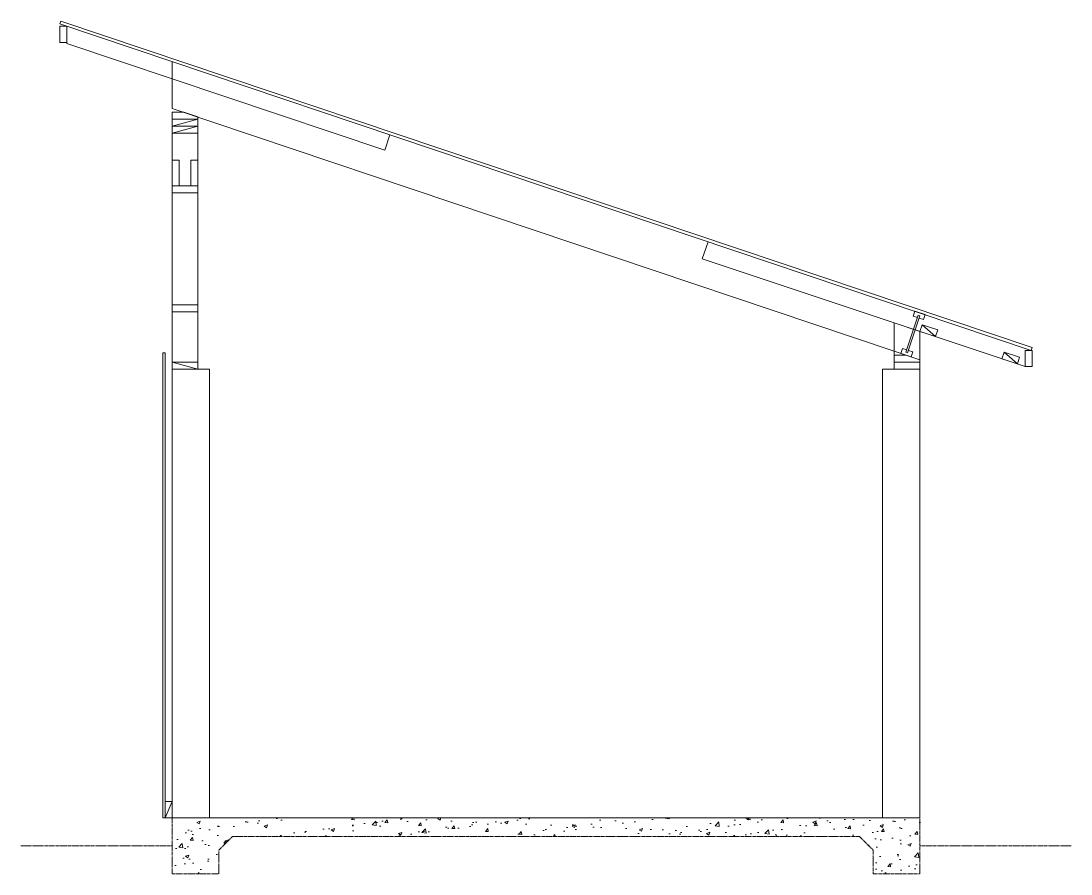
# Model space of a CAD drawing. Header units: inches. Extents: x -3905 to 10892, y 1064 to 9590.
# Drawn here: x 1272.6 to 1497.2, y 4090.2 to 4272.7 of the extents above; entities that cross this region are included whole.
import ezdxf

# ---------------------------------------------------------------- set-up
doc = ezdxf.new("R2010")
doc.units = ezdxf.units.IN
doc.header["$MEASUREMENT"] = 0
doc.linetypes.add('MYDIVIDE', pattern=[0.9375, 0.75, -0.0625, 0, -0.0625, 0, -0.0625])
doc.layers.add('SECTIONS', color=70, linetype='Continuous', lineweight=0)

# ---------------------------------------------------------------- blocks, each defined once
blk = doc.blocks.new('*U31')
at = {"color": 0}
for p, q in [((0.96875, 0.5625), (0.96875, 8.9375)), ((1.34375, 8.9375), (0.96875, 8.9375)), ((1.34375, 0.5625), (1.34375, 8.9375)), ((1.34375, 0.5625), (0.96875, 0.5625))]:
    blk.add_line(p, q, dxfattribs=at)
for points in [[(1.34375, 8.375), (2.3125, 8.375), (2.3125, 9.5), (0, 9.5), (0, 8.375), (0.96875, 8.375)], [(1.34375, 1.125), (2.3125, 1.125), (2.3125, 0), (0, 0), (0, 1.125), (0.96875, 1.125)]]:
    blk.add_lwpolyline(points, dxfattribs=at)
blk = doc.blocks.new('*U461')
at = {"color": 0, "lineweight": 0}
blk.add_line((0, 0), (5.5, 1.5), dxfattribs=at)
blk.add_lwpolyline([(0, 0), (5.5, 0), (5.5, 1.5), (0, 1.5)], close=True, dxfattribs=at)
blk = doc.blocks.new('*U462')
at = {"color": 0, "lineweight": 0}
blk.add_line((0, 0), (3.5, 1.5), dxfattribs=at)
blk.add_lwpolyline([(0, 0), (3.5, 0), (3.5, 1.5), (0, 1.5)], close=True, dxfattribs=at)

msp = doc.modelspace()

# ---------------------------------------------------------------- hatches: boundary and pattern name
at = {"layer": 'SECTIONS', "linetype": 'MYDIVIDE'}
h = msp.add_hatch(dxfattribs=at)
h.set_pattern_fill('AR-CONC', color=256)
h.set_pattern_definition([(50, (-1304.327, 4644.3), (7.172602, -0.627521), [0.75, -8.25]), (355, (-1304.327, 4644.3), (-1.387513, 7.521921), [0.6, -6.6]), (100.45144, (-1303.729, 4644.2476), (5.785088, 6.8944), [0.637402, -7.011421]), (46.1842, (-1304.327, 4646.3), (10.672413, -1.655193), [1.125, -12.375]), (96.63564, (-1303.437, 4646.162), (9.34662, 9.741186), [0.956103, -10.517138]), (351.18416, (-1304.327, 4646.3), (9.34662, 9.741186), [0.9, -9.9]), (21, (-1303.327, 4645.8), (5.96907, -4.026189), [0.75, -8.25]), (326, (-1303.327, 4645.8), (2.433153, 7.2515), [0.6, -6.6]), (71.45144, (-1302.829, 4645.4644), (8.402224, 3.225312), [0.637402, -7.011421]), (37.5, (-1304.3267, 4644.3), (0.1215986, 3.3289385), [0, -6.52, 0, -6.7, 0, -6.625]), (7.5, (-1304.3267, 4644.3), (2.6306954, 3.944117), [0, -3.82, 0, -6.37, 0, -2.525]), (327.5, (-1306.5567, 4644.3), (5.3382244, -0.2255487), [0, -2.5, 0, -7.8, 0, -10.35]), (317.5, (-1307.5567, 4644.3), (5.831862, 1.00105), [0, -3.25, 0, -5.18, 0, -7.35])])
h.paths.add_polyline_path([(1384.89042, 4102.21397), (1464.89042, 4102.21397), (1464.89042, 4090.21397), (1454.89042, 4090.21397), (1454.89042, 4095.3127), (1451.98915, 4098.21397), (1384.89042, 4098.21397)])
h.paths.add_polyline_path([(1304.89042, 4102.21397), (1384.89042, 4102.21397), (1384.89042, 4098.21397), (1317.79169, 4098.21397), (1314.89042, 4095.3127), (1314.89042, 4090.21397), (1304.89042, 4090.21397)])

# ---------------------------------------------------------------- linework, layer by layer
at = {"layer": 'SECTIONS'}
for p, q in [((1280.89042, 4272.0896), (1281.08962, 4272.682)), ((1280.89042, 4268.08521), (1280.89042, 4271.58521)), ((1280.89042, 4271.58521), (1282.39042, 4271.58521)), ((1282.39042, 4271.58521), (1282.39042, 4268.08521)), ((1282.39042, 4268.08521), (1280.89042, 4268.08521)), ((1282.39042, 4268.08521), (1282.39042, 4267.89264)), ((1350.38718, 4245.02835), (1351.50269, 4248.34583))]:
    msp.add_line(p, q, dxfattribs=at)
at = {"layer": 'SECTIONS', "linetype": 'Continuous'}
for p, q in [((1281.08962, 4272.682), (1488.89042, 4202.80782)), ((1280.89042, 4272.0896), (1488.69122, 4202.21542)), ((1282.39042, 4267.89264), (1350.38718, 4245.02835)), ((1304.89042, 4253.99677), (1304.89042, 4264.01946)), ((1304.89042, 4253.99677), (1459.39042, 4202.04528)), ((1304.89042, 4197.71397), (1304.89042, 4252.15724)), ((1310.39042, 4251.65724), (1304.89042, 4250.15724)), ((1310.39042, 4250.15724), (1304.89042, 4248.65724)), ((1310.39042, 4250.65724), (1310.39042, 4199.71397)), ((1418.33308, 4221.77636), (1419.57089, 4225.45752)), ((1487.39042, 4198.7826), (1418.33308, 4221.77636)), ((1459.39042, 4200.21397), (1459.39042, 4208.10565)), ((1464.89042, 4200.21397), (1464.89042, 4206.27433)), ((1488.89042, 4202.80782), (1488.69122, 4202.21542)), ((1303.39042, 4198.21397), (1303.39042, 4105.71397)), ((1304.89042, 4105.71397), (1303.39042, 4102.21397)), ((1456.89042, 4102.21397), (1312.89042, 4102.21397))]:
    msp.add_line(p, q, dxfattribs=at)
for points in [[(1304.89042, 4253.15724), (1307.38711, 4253.15724), (1310.39042, 4252.15724), (1310.39042, 4251.65724), (1304.89042, 4251.65724), (1304.89042, 4253.15724)], [(1459.39042, 4208.10565), (1464.89042, 4206.27433), (1464.89042, 4200.21397), (1459.39042, 4202.04528), (1459.39042, 4208.10565)], [(1459.39042, 4201.21397), (1461.88711, 4201.21397), (1464.89042, 4200.21397), (1464.89042, 4199.71397), (1459.39042, 4199.71397), (1459.39042, 4201.21397)]]:
    msp.add_lwpolyline(points, dxfattribs=at)
for points in [[(1304.89042, 4250.15724), (1310.39042, 4250.15724), (1310.39042, 4251.65724), (1304.89042, 4251.65724)], [(1304.89042, 4248.65724), (1310.39042, 4248.65724), (1310.39042, 4250.15724), (1304.89042, 4250.15724)], [(1304.89042, 4237.43561), (1306.39042, 4237.43561), (1306.39042, 4242.93561), (1304.89042, 4242.93561)], [(1308.89042, 4237.43561), (1310.39042, 4237.43561), (1310.39042, 4242.93561), (1308.89042, 4242.93561)], [(1304.89042, 4235.93561), (1310.39042, 4235.93561), (1310.39042, 4237.43561), (1304.89042, 4237.43561)], [(1304.89042, 4210.43561), (1310.39042, 4210.43561), (1310.39042, 4211.93561), (1304.89042, 4211.93561)], [(1302.95292, 4102.21397), (1303.39042, 4102.21397), (1303.39042, 4201.71397), (1302.95292, 4201.71397)], [(1487.39042, 4202.22206), (1488.89042, 4202.22206), (1488.89042, 4198.7826), (1487.39042, 4198.7826)], [(1304.89042, 4102.21397), (1312.89042, 4102.21397), (1312.89042, 4198.21397), (1304.89042, 4198.21397)], [(1464.89042, 4102.21397), (1456.89042, 4102.21397), (1456.89042, 4198.21397), (1464.89042, 4198.21397)], [(1464.89042, 4198.21397), (1459.39042, 4198.21397), (1459.39042, 4199.71397), (1464.89042, 4199.71397)], [(1303.39042, 4102.21397), (1304.89042, 4102.21397), (1304.89042, 4105.71397), (1303.39042, 4105.71397)]]:
    msp.add_lwpolyline(points, close=True, dxfattribs=at)
at = {"layer": 'SECTIONS', "linetype": 'MYDIVIDE'}
msp.add_lwpolyline([(1304.89042, 4096.21397), (1304.89042, 4090.21397), (1314.89042, 4090.21397), (1314.89042, 4095.3127), (1317.79169, 4098.21397), (1451.98915, 4098.21397), (1454.89042, 4095.3127), (1454.89042, 4090.21397), (1464.89042, 4090.21397), (1464.89042, 4096.21397), (1464.89042, 4102.21397), (1304.89042, 4102.21397)], close=True, dxfattribs=at)
for points in [[(1272.57899, 4096.21397), (1304.89042, 4096.21397)], [(1497.20185, 4096.21397), (1464.89042, 4096.21397)]]:
    msp.add_lwpolyline(points, dxfattribs=at)

# ---------------------------------------------------------------- block references
at = {"layer": 'SECTIONS', "linetype": 'Continuous', "xscale": -1}
for name, p, rotation in [('*U31', (1462.98459, 4200.85003), 341.6536171327213), ('*U462', (1468.21118, 4205.16863), 341.5839862005709), ('*U462', (1485.73004, 4199.33545), 341.5839862005709)]:
    msp.add_blockref(name, p, dxfattribs=dict(at, rotation=rotation))
msp.add_blockref('*U461', (1310.39042, 4198.21397), dxfattribs=at)

doc.saveas('drawing.dxf')
